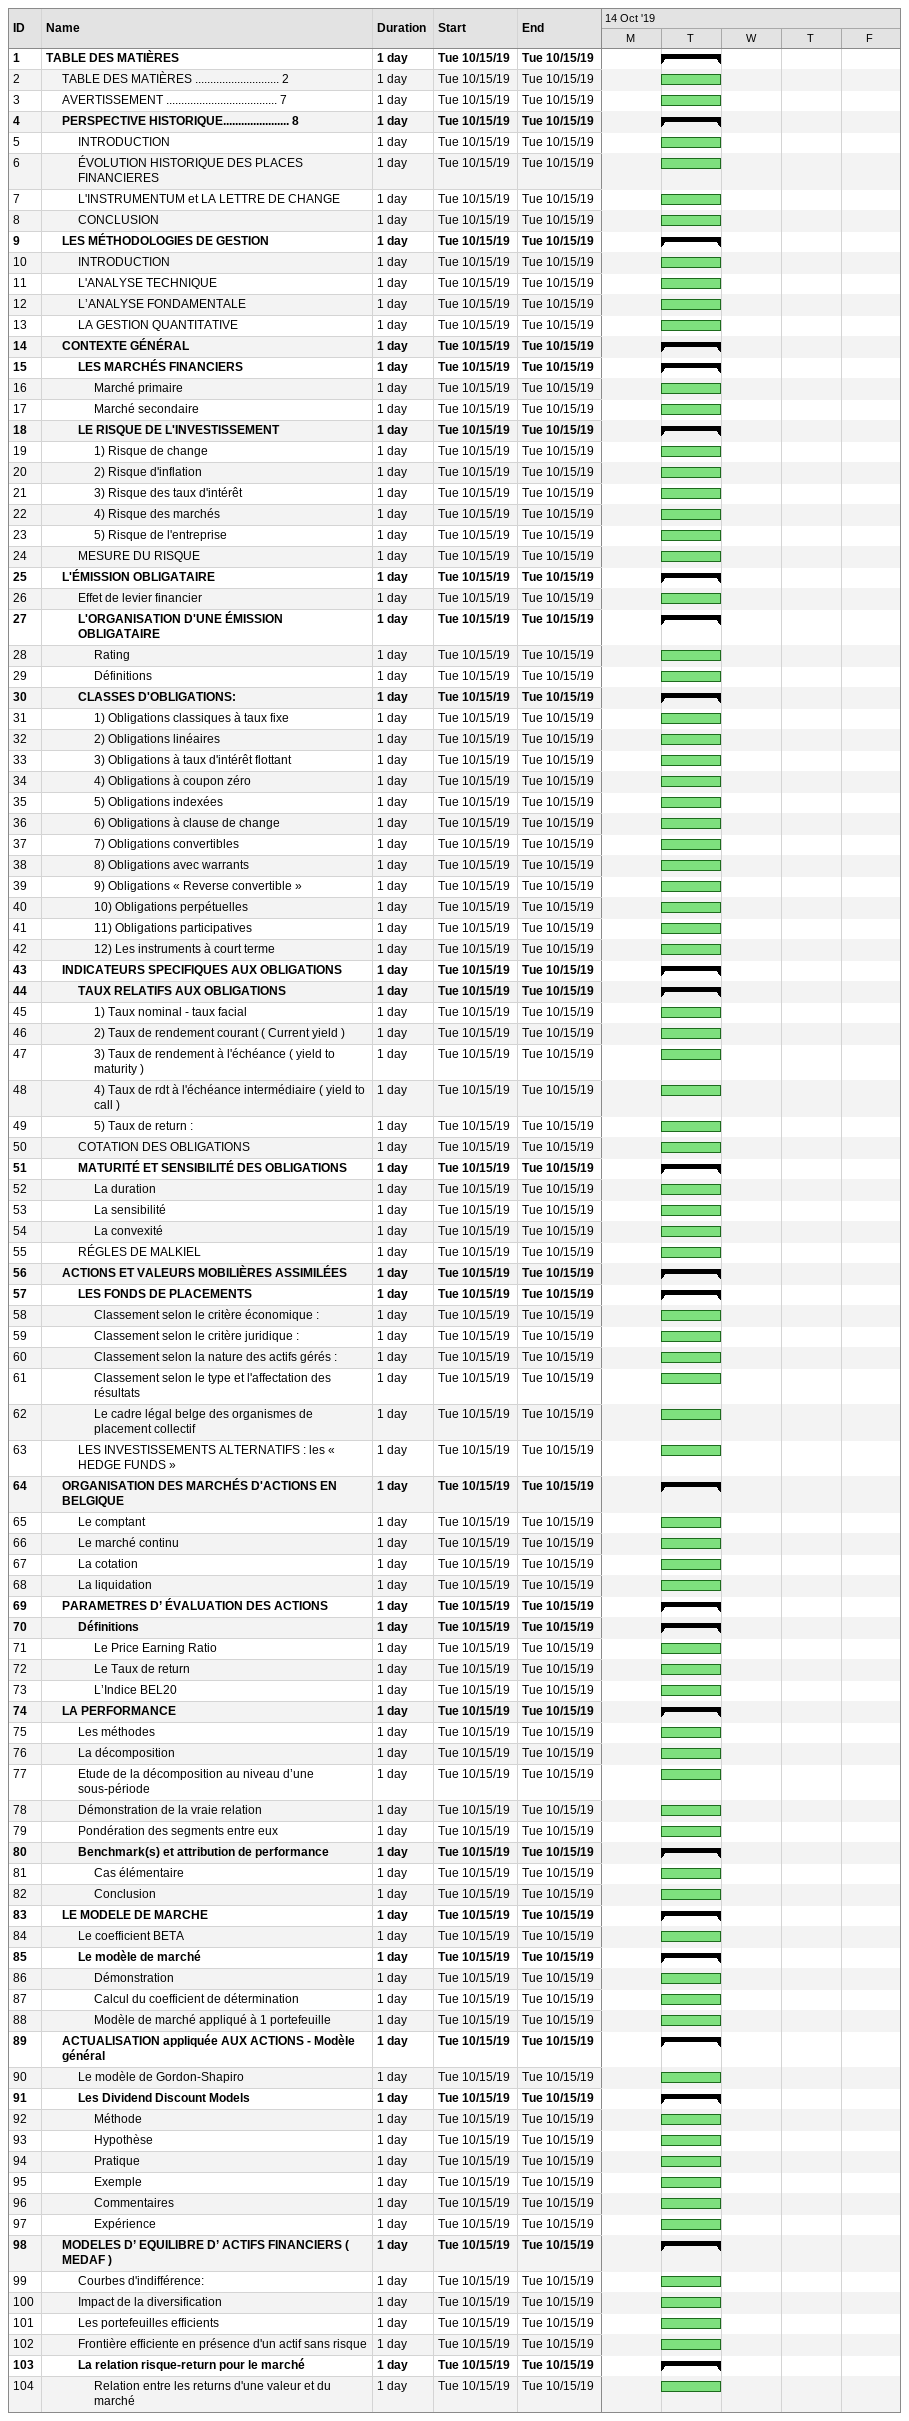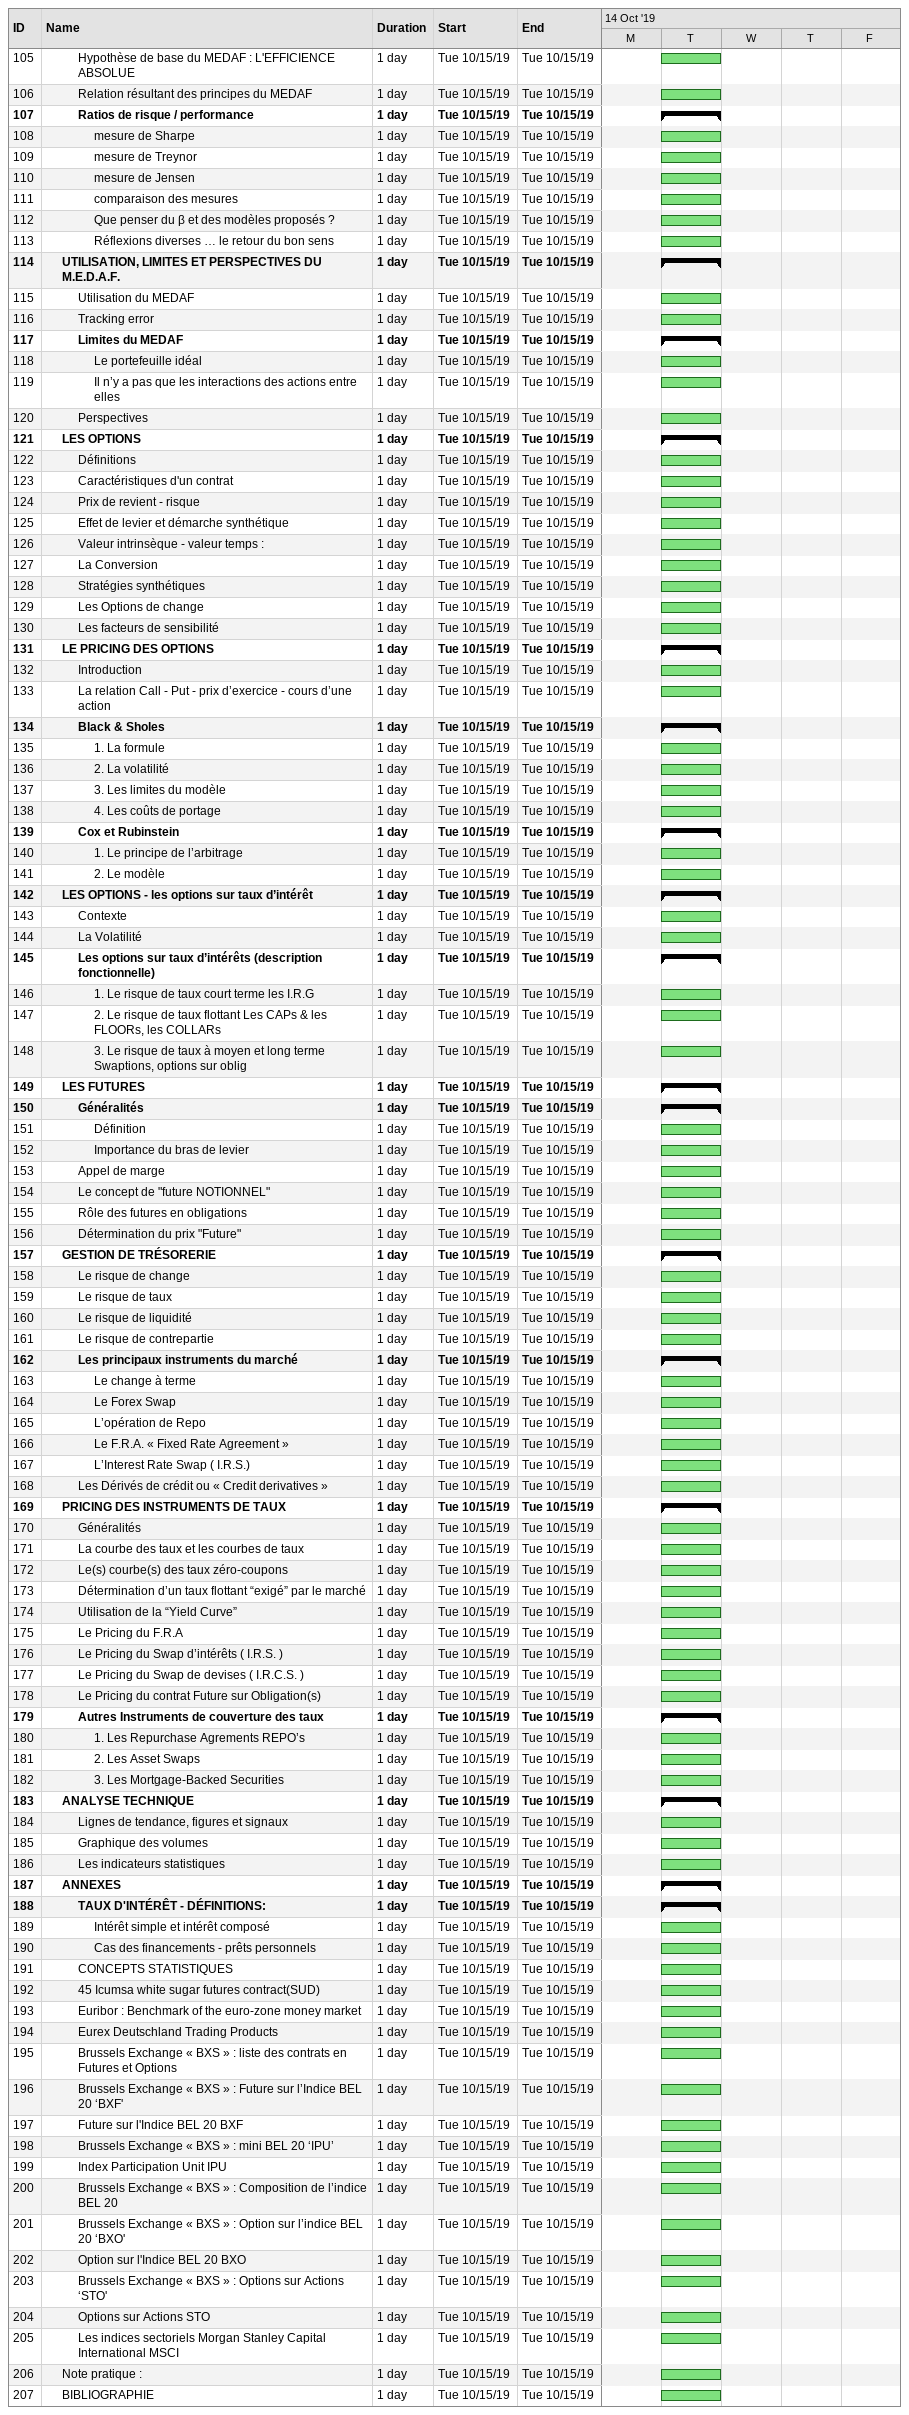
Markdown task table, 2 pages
| ID | Level | Task | Duration | Start | Finish |
|---|---|---|---|---|---|
| 1 | 1 | **TABLE DES MATIÈRES** | 1d | 2019-10-15 | 2019-10-15 |
| 2 | 2 | TABLE DES MATIÈRES ............................ 2 | 1d | 2019-10-15 | 2019-10-15 |
| 3 | 2 | AVERTISSEMENT ..................................... 7 | 1d | 2019-10-15 | 2019-10-15 |
| 4 | 2 | **PERSPECTIVE HISTORIQUE...................... 8** | 1d | 2019-10-15 | 2019-10-15 |
| 5 | 3 | INTRODUCTION | 1d | 2019-10-15 | 2019-10-15 |
| 6 | 3 | ÉVOLUTION HISTORIQUE DES PLACES FINANCIERES | 1d | 2019-10-15 | 2019-10-15 |
| 7 | 3 | L'INSTRUMENTUM et LA LETTRE DE CHANGE | 1d | 2019-10-15 | 2019-10-15 |
| 8 | 3 | CONCLUSION | 1d | 2019-10-15 | 2019-10-15 |
| 9 | 2 | **LES MÉTHODOLOGIES DE GESTION** | 1d | 2019-10-15 | 2019-10-15 |
| 10 | 3 | INTRODUCTION | 1d | 2019-10-15 | 2019-10-15 |
| 11 | 3 | L'ANALYSE TECHNIQUE | 1d | 2019-10-15 | 2019-10-15 |
| 12 | 3 | L’ANALYSE FONDAMENTALE | 1d | 2019-10-15 | 2019-10-15 |
| 13 | 3 | LA GESTION QUANTITATIVE | 1d | 2019-10-15 | 2019-10-15 |
| 14 | 2 | **CONTEXTE GÉNÉRAL** | 1d | 2019-10-15 | 2019-10-15 |
| 15 | 3 | **LES MARCHÉS FINANCIERS** | 1d | 2019-10-15 | 2019-10-15 |
| 16 | 4 | Marché primaire | 1d | 2019-10-15 | 2019-10-15 |
| 17 | 4 | Marché secondaire | 1d | 2019-10-15 | 2019-10-15 |
| 18 | 3 | **LE RISQUE DE L'INVESTISSEMENT** | 1d | 2019-10-15 | 2019-10-15 |
| 19 | 4 | 1) Risque de change | 1d | 2019-10-15 | 2019-10-15 |
| 20 | 4 | 2) Risque d'inflation | 1d | 2019-10-15 | 2019-10-15 |
| 21 | 4 | 3) Risque des taux d'intérêt | 1d | 2019-10-15 | 2019-10-15 |
| 22 | 4 | 4) Risque des marchés | 1d | 2019-10-15 | 2019-10-15 |
| 23 | 4 | 5) Risque de l'entreprise | 1d | 2019-10-15 | 2019-10-15 |
| 24 | 3 | MESURE DU RISQUE | 1d | 2019-10-15 | 2019-10-15 |
| 25 | 2 | **L'ÉMISSION OBLIGATAIRE** | 1d | 2019-10-15 | 2019-10-15 |
| 26 | 3 | Effet de levier financier | 1d | 2019-10-15 | 2019-10-15 |
| 27 | 3 | **L'ORGANISATION D'UNE ÉMISSION OBLIGATAIRE** | 1d | 2019-10-15 | 2019-10-15 |
| 28 | 4 | Rating | 1d | 2019-10-15 | 2019-10-15 |
| 29 | 4 | Définitions | 1d | 2019-10-15 | 2019-10-15 |
| 30 | 3 | **CLASSES D'OBLIGATIONS:** | 1d | 2019-10-15 | 2019-10-15 |
| 31 | 4 | 1) Obligations classiques à taux fixe | 1d | 2019-10-15 | 2019-10-15 |
| 32 | 4 | 2) Obligations linéaires | 1d | 2019-10-15 | 2019-10-15 |
| 33 | 4 | 3) Obligations à taux d'intérêt flottant | 1d | 2019-10-15 | 2019-10-15 |
| 34 | 4 | 4) Obligations à coupon zéro | 1d | 2019-10-15 | 2019-10-15 |
| 35 | 4 | 5) Obligations indexées | 1d | 2019-10-15 | 2019-10-15 |
| 36 | 4 | 6) Obligations à clause de change | 1d | 2019-10-15 | 2019-10-15 |
| 37 | 4 | 7) Obligations convertibles | 1d | 2019-10-15 | 2019-10-15 |
| 38 | 4 | 8) Obligations avec warrants | 1d | 2019-10-15 | 2019-10-15 |
| 39 | 4 | 9) Obligations « Reverse convertible » | 1d | 2019-10-15 | 2019-10-15 |
| 40 | 4 | 10) Obligations perpétuelles | 1d | 2019-10-15 | 2019-10-15 |
| 41 | 4 | 11) Obligations participatives | 1d | 2019-10-15 | 2019-10-15 |
| 42 | 4 | 12) Les instruments à court terme | 1d | 2019-10-15 | 2019-10-15 |
| 43 | 2 | **INDICATEURS SPECIFIQUES AUX OBLIGATIONS** | 1d | 2019-10-15 | 2019-10-15 |
| 44 | 3 | **TAUX RELATIFS AUX OBLIGATIONS** | 1d | 2019-10-15 | 2019-10-15 |
| 45 | 4 | 1) Taux nominal - taux facial | 1d | 2019-10-15 | 2019-10-15 |
| 46 | 4 | 2) Taux de rendement courant ( Current yield ) | 1d | 2019-10-15 | 2019-10-15 |
| 47 | 4 | 3) Taux de rendement à l'échéance ( yield to maturity ) | 1d | 2019-10-15 | 2019-10-15 |
| 48 | 4 | 4) Taux de rdt à l'échéance intermédiaire ( yield to call ) | 1d | 2019-10-15 | 2019-10-15 |
| 49 | 4 | 5) Taux de return : | 1d | 2019-10-15 | 2019-10-15 |
| 50 | 3 | COTATION DES OBLIGATIONS | 1d | 2019-10-15 | 2019-10-15 |
| 51 | 3 | **MATURITÉ ET SENSIBILITÉ DES OBLIGATIONS** | 1d | 2019-10-15 | 2019-10-15 |
| 52 | 4 | La duration | 1d | 2019-10-15 | 2019-10-15 |
| 53 | 4 | La sensibilité | 1d | 2019-10-15 | 2019-10-15 |
| 54 | 4 | La convexité | 1d | 2019-10-15 | 2019-10-15 |
| 55 | 3 | RÉGLES DE MALKIEL | 1d | 2019-10-15 | 2019-10-15 |
| 56 | 2 | **ACTIONS ET VALEURS MOBILIÈRES ASSIMILÉES** | 1d | 2019-10-15 | 2019-10-15 |
| 57 | 3 | **LES FONDS DE PLACEMENTS** | 1d | 2019-10-15 | 2019-10-15 |
| 58 | 4 | Classement selon le critère économique : | 1d | 2019-10-15 | 2019-10-15 |
| 59 | 4 | Classement selon le critère juridique : | 1d | 2019-10-15 | 2019-10-15 |
| 60 | 4 | Classement selon la nature des actifs gérés : | 1d | 2019-10-15 | 2019-10-15 |
| 61 | 4 | Classement selon le type et l'affectation des résultats | 1d | 2019-10-15 | 2019-10-15 |
| 62 | 4 | Le cadre légal belge des organismes de placement collectif | 1d | 2019-10-15 | 2019-10-15 |
| 63 | 3 | LES INVESTISSEMENTS ALTERNATIFS : les « HEDGE FUNDS » | 1d | 2019-10-15 | 2019-10-15 |
| 64 | 2 | **ORGANISATION DES MARCHÉS D'ACTIONS EN BELGIQUE** | 1d | 2019-10-15 | 2019-10-15 |
| 65 | 3 | Le comptant | 1d | 2019-10-15 | 2019-10-15 |
| 66 | 3 | Le marché continu | 1d | 2019-10-15 | 2019-10-15 |
| 67 | 3 | La cotation | 1d | 2019-10-15 | 2019-10-15 |
| 68 | 3 | La liquidation | 1d | 2019-10-15 | 2019-10-15 |
| 69 | 2 | **PARAMETRES D’ ÉVALUATION DES ACTIONS** | 1d | 2019-10-15 | 2019-10-15 |
| 70 | 3 | **Définitions** | 1d | 2019-10-15 | 2019-10-15 |
| 71 | 4 | Le Price Earning Ratio | 1d | 2019-10-15 | 2019-10-15 |
| 72 | 4 | Le Taux de return | 1d | 2019-10-15 | 2019-10-15 |
| 73 | 4 | L’Indice BEL20 | 1d | 2019-10-15 | 2019-10-15 |
| 74 | 2 | **LA PERFORMANCE** | 1d | 2019-10-15 | 2019-10-15 |
| 75 | 3 | Les méthodes | 1d | 2019-10-15 | 2019-10-15 |
| 76 | 3 | La décomposition | 1d | 2019-10-15 | 2019-10-15 |
| 77 | 3 | Etude de la décomposition au niveau d’une sous-période | 1d | 2019-10-15 | 2019-10-15 |
| 78 | 3 | Démonstration de la vraie relation | 1d | 2019-10-15 | 2019-10-15 |
| 79 | 3 | Pondération des segments entre eux | 1d | 2019-10-15 | 2019-10-15 |
| 80 | 3 | **Benchmark(s) et attribution de performance** | 1d | 2019-10-15 | 2019-10-15 |
| 81 | 4 | Cas élémentaire | 1d | 2019-10-15 | 2019-10-15 |
| 82 | 4 | Conclusion | 1d | 2019-10-15 | 2019-10-15 |
| 83 | 2 | **LE MODELE DE MARCHE** | 1d | 2019-10-15 | 2019-10-15 |
| 84 | 3 | Le coefficient BETA | 1d | 2019-10-15 | 2019-10-15 |
| 85 | 3 | **Le modèle de marché** | 1d | 2019-10-15 | 2019-10-15 |
| 86 | 4 | Démonstration | 1d | 2019-10-15 | 2019-10-15 |
| 87 | 4 | Calcul du coefficient de détermination | 1d | 2019-10-15 | 2019-10-15 |
| 88 | 4 | Modèle de marché appliqué à 1 portefeuille | 1d | 2019-10-15 | 2019-10-15 |
| 89 | 2 | **ACTUALISATION appliquée AUX ACTIONS - Modèle général** | 1d | 2019-10-15 | 2019-10-15 |
| 90 | 3 | Le modèle de Gordon-Shapiro | 1d | 2019-10-15 | 2019-10-15 |
| 91 | 3 | **Les Dividend Discount Models** | 1d | 2019-10-15 | 2019-10-15 |
| 92 | 4 | Méthode | 1d | 2019-10-15 | 2019-10-15 |
| 93 | 4 | Hypothèse | 1d | 2019-10-15 | 2019-10-15 |
| 94 | 4 | Pratique | 1d | 2019-10-15 | 2019-10-15 |
| 95 | 4 | Exemple | 1d | 2019-10-15 | 2019-10-15 |
| 96 | 4 | Commentaires | 1d | 2019-10-15 | 2019-10-15 |
| 97 | 4 | Expérience | 1d | 2019-10-15 | 2019-10-15 |
| 98 | 2 | **MODELES D’ EQUILIBRE D’ ACTIFS FINANCIERS ( MEDAF )** | 1d | 2019-10-15 | 2019-10-15 |
| 99 | 3 | Courbes d'indifférence: | 1d | 2019-10-15 | 2019-10-15 |
| 100 | 3 | Impact de la diversification | 1d | 2019-10-15 | 2019-10-15 |
| 101 | 3 | Les portefeuilles efficients | 1d | 2019-10-15 | 2019-10-15 |
| 102 | 3 | Frontière efficiente en présence d'un actif sans risque | 1d | 2019-10-15 | 2019-10-15 |
| 103 | 3 | **La relation risque-return pour le marché** | 1d | 2019-10-15 | 2019-10-15 |
| 104 | 4 | Relation entre les returns d'une valeur et du marché | 1d | 2019-10-15 | 2019-10-15 |
| 105 | 3 | Hypothèse de base du MEDAF : L'EFFICIENCE ABSOLUE | 1d | 2019-10-15 | 2019-10-15 |
| 106 | 3 | Relation résultant des principes du MEDAF | 1d | 2019-10-15 | 2019-10-15 |
| 107 | 3 | **Ratios de risque / performance** | 1d | 2019-10-15 | 2019-10-15 |
| 108 | 4 | mesure de Sharpe | 1d | 2019-10-15 | 2019-10-15 |
| 109 | 4 | mesure de Treynor | 1d | 2019-10-15 | 2019-10-15 |
| 110 | 4 | mesure de Jensen | 1d | 2019-10-15 | 2019-10-15 |
| 111 | 4 | comparaison des mesures | 1d | 2019-10-15 | 2019-10-15 |
| 112 | 4 | Que penser du β et des modèles proposés ? | 1d | 2019-10-15 | 2019-10-15 |
| 113 | 4 | Réflexions diverses … le retour du bon sens | 1d | 2019-10-15 | 2019-10-15 |
| 114 | 2 | **UTILISATION, LIMITES ET PERSPECTIVES DU M.E.D.A.F.** | 1d | 2019-10-15 | 2019-10-15 |
| 115 | 3 | Utilisation du MEDAF | 1d | 2019-10-15 | 2019-10-15 |
| 116 | 3 | Tracking error | 1d | 2019-10-15 | 2019-10-15 |
| 117 | 3 | **Limites du MEDAF** | 1d | 2019-10-15 | 2019-10-15 |
| 118 | 4 | Le portefeuille idéal | 1d | 2019-10-15 | 2019-10-15 |
| 119 | 4 | Il n’y a pas que les interactions des actions entre elles | 1d | 2019-10-15 | 2019-10-15 |
| 120 | 3 | Perspectives | 1d | 2019-10-15 | 2019-10-15 |
| 121 | 2 | **LES OPTIONS** | 1d | 2019-10-15 | 2019-10-15 |
| 122 | 3 | Définitions | 1d | 2019-10-15 | 2019-10-15 |
| 123 | 3 | Caractéristiques d'un contrat | 1d | 2019-10-15 | 2019-10-15 |
| 124 | 3 | Prix de revient - risque | 1d | 2019-10-15 | 2019-10-15 |
| 125 | 3 | Effet de levier et démarche synthétique | 1d | 2019-10-15 | 2019-10-15 |
| 126 | 3 | Valeur intrinsèque - valeur temps : | 1d | 2019-10-15 | 2019-10-15 |
| 127 | 3 | La Conversion | 1d | 2019-10-15 | 2019-10-15 |
| 128 | 3 | Stratégies synthétiques | 1d | 2019-10-15 | 2019-10-15 |
| 129 | 3 | Les Options de change | 1d | 2019-10-15 | 2019-10-15 |
| 130 | 3 | Les facteurs de sensibilité | 1d | 2019-10-15 | 2019-10-15 |
| 131 | 2 | **LE PRICING DES OPTIONS** | 1d | 2019-10-15 | 2019-10-15 |
| 132 | 3 | Introduction | 1d | 2019-10-15 | 2019-10-15 |
| 133 | 3 | La relation Call - Put - prix d’exercice - cours d’une action | 1d | 2019-10-15 | 2019-10-15 |
| 134 | 3 | **Black & Sholes** | 1d | 2019-10-15 | 2019-10-15 |
| 135 | 4 | 1. La formule | 1d | 2019-10-15 | 2019-10-15 |
| 136 | 4 | 2. La volatilité | 1d | 2019-10-15 | 2019-10-15 |
| 137 | 4 | 3. Les limites du modèle | 1d | 2019-10-15 | 2019-10-15 |
| 138 | 4 | 4. Les coûts de portage | 1d | 2019-10-15 | 2019-10-15 |
| 139 | 3 | **Cox et Rubinstein** | 1d | 2019-10-15 | 2019-10-15 |
| 140 | 4 | 1. Le principe de l’arbitrage | 1d | 2019-10-15 | 2019-10-15 |
| 141 | 4 | 2. Le modèle | 1d | 2019-10-15 | 2019-10-15 |
| 142 | 2 | **LES OPTIONS - les options sur taux d’intérêt** | 1d | 2019-10-15 | 2019-10-15 |
| 143 | 3 | Contexte | 1d | 2019-10-15 | 2019-10-15 |
| 144 | 3 | La Volatilité | 1d | 2019-10-15 | 2019-10-15 |
| 145 | 3 | **Les options sur taux d’intérêts (description fonctionnelle)** | 1d | 2019-10-15 | 2019-10-15 |
| 146 | 4 | 1. Le risque de taux court terme les I.R.G | 1d | 2019-10-15 | 2019-10-15 |
| 147 | 4 | 2. Le risque de taux flottant Les CAPs & les FLOORs, les COLLARs | 1d | 2019-10-15 | 2019-10-15 |
| 148 | 4 | 3. Le risque de taux à moyen et long terme Swaptions, options sur oblig | 1d | 2019-10-15 | 2019-10-15 |
| 149 | 2 | **LES FUTURES** | 1d | 2019-10-15 | 2019-10-15 |
| 150 | 3 | **Généralités** | 1d | 2019-10-15 | 2019-10-15 |
| 151 | 4 | Définition | 1d | 2019-10-15 | 2019-10-15 |
| 152 | 4 | Importance du bras de levier | 1d | 2019-10-15 | 2019-10-15 |
| 153 | 3 | Appel de marge | 1d | 2019-10-15 | 2019-10-15 |
| 154 | 3 | Le concept de "future NOTIONNEL" | 1d | 2019-10-15 | 2019-10-15 |
| 155 | 3 | Rôle des futures en obligations | 1d | 2019-10-15 | 2019-10-15 |
| 156 | 3 | Détermination du prix "Future" | 1d | 2019-10-15 | 2019-10-15 |
| 157 | 2 | **GESTION DE TRÉSORERIE** | 1d | 2019-10-15 | 2019-10-15 |
| 158 | 3 | Le risque de change | 1d | 2019-10-15 | 2019-10-15 |
| 159 | 3 | Le risque de taux | 1d | 2019-10-15 | 2019-10-15 |
| 160 | 3 | Le risque de liquidité | 1d | 2019-10-15 | 2019-10-15 |
| 161 | 3 | Le risque de contrepartie | 1d | 2019-10-15 | 2019-10-15 |
| 162 | 3 | **Les principaux instruments du marché** | 1d | 2019-10-15 | 2019-10-15 |
| 163 | 4 | Le change à terme | 1d | 2019-10-15 | 2019-10-15 |
| 164 | 4 | Le Forex Swap | 1d | 2019-10-15 | 2019-10-15 |
| 165 | 4 | L’opération de Repo | 1d | 2019-10-15 | 2019-10-15 |
| 166 | 4 | Le F.R.A. « Fixed Rate Agreement » | 1d | 2019-10-15 | 2019-10-15 |
| 167 | 4 | L’Interest Rate Swap ( I.R.S.) | 1d | 2019-10-15 | 2019-10-15 |
| 168 | 3 | Les Dérivés de crédit ou « Credit derivatives » | 1d | 2019-10-15 | 2019-10-15 |
| 169 | 2 | **PRICING DES INSTRUMENTS DE TAUX** | 1d | 2019-10-15 | 2019-10-15 |
| 170 | 3 | Généralités | 1d | 2019-10-15 | 2019-10-15 |
| 171 | 3 | La courbe des taux et les courbes de taux | 1d | 2019-10-15 | 2019-10-15 |
| 172 | 3 | Le(s) courbe(s) des taux zéro-coupons | 1d | 2019-10-15 | 2019-10-15 |
| 173 | 3 | Détermination d’un taux flottant “exigé” par le marché | 1d | 2019-10-15 | 2019-10-15 |
| 174 | 3 | Utilisation de la “Yield Curve” | 1d | 2019-10-15 | 2019-10-15 |
| 175 | 3 | Le Pricing du F.R.A | 1d | 2019-10-15 | 2019-10-15 |
| 176 | 3 | Le Pricing du Swap d’intérêts ( I.R.S. ) | 1d | 2019-10-15 | 2019-10-15 |
| 177 | 3 | Le Pricing du Swap de devises ( I.R.C.S. ) | 1d | 2019-10-15 | 2019-10-15 |
| 178 | 3 | Le Pricing du contrat Future sur Obligation(s) | 1d | 2019-10-15 | 2019-10-15 |
| 179 | 3 | **Autres Instruments de couverture des taux** | 1d | 2019-10-15 | 2019-10-15 |
| 180 | 4 | 1. Les Repurchase Agrements REPO’s | 1d | 2019-10-15 | 2019-10-15 |
| 181 | 4 | 2. Les Asset Swaps | 1d | 2019-10-15 | 2019-10-15 |
| 182 | 4 | 3. Les Mortgage-Backed Securities | 1d | 2019-10-15 | 2019-10-15 |
| 183 | 2 | **ANALYSE TECHNIQUE** | 1d | 2019-10-15 | 2019-10-15 |
| 184 | 3 | Lignes de tendance, figures et signaux | 1d | 2019-10-15 | 2019-10-15 |
| 185 | 3 | Graphique des volumes | 1d | 2019-10-15 | 2019-10-15 |
| 186 | 3 | Les indicateurs statistiques | 1d | 2019-10-15 | 2019-10-15 |
| 187 | 2 | **ANNEXES** | 1d | 2019-10-15 | 2019-10-15 |
| 188 | 3 | **TAUX D'INTÉRÊT - DÉFINITIONS:** | 1d | 2019-10-15 | 2019-10-15 |
| 189 | 4 | Intérêt simple et intérêt composé | 1d | 2019-10-15 | 2019-10-15 |
| 190 | 4 | Cas des financements - prêts personnels | 1d | 2019-10-15 | 2019-10-15 |
| 191 | 3 | CONCEPTS STATISTIQUES | 1d | 2019-10-15 | 2019-10-15 |
| 192 | 3 | 45 Icumsa white sugar futures contract(SUD) | 1d | 2019-10-15 | 2019-10-15 |
| 193 | 3 | Euribor : Benchmark of the euro-zone money market | 1d | 2019-10-15 | 2019-10-15 |
| 194 | 3 | Eurex Deutschland Trading Products | 1d | 2019-10-15 | 2019-10-15 |
| 195 | 3 | Brussels Exchange « BXS » : liste des contrats en Futures et Options | 1d | 2019-10-15 | 2019-10-15 |
| 196 | 3 | Brussels Exchange « BXS » : Future sur l’Indice BEL 20 ‘BXF' | 1d | 2019-10-15 | 2019-10-15 |
| 197 | 3 | Future sur l'Indice BEL 20 BXF | 1d | 2019-10-15 | 2019-10-15 |
| 198 | 3 | Brussels Exchange « BXS » : mini BEL 20 ‘IPU’ | 1d | 2019-10-15 | 2019-10-15 |
| 199 | 3 | Index Participation Unit IPU | 1d | 2019-10-15 | 2019-10-15 |
| 200 | 3 | Brussels Exchange « BXS » : Composition de l’indice BEL 20 | 1d | 2019-10-15 | 2019-10-15 |
| 201 | 3 | Brussels Exchange « BXS » : Option sur l’indice BEL 20 ‘BXO' | 1d | 2019-10-15 | 2019-10-15 |
| 202 | 3 | Option sur l'Indice BEL 20 BXO | 1d | 2019-10-15 | 2019-10-15 |
| 203 | 3 | Brussels Exchange « BXS » : Options sur Actions ‘STO' | 1d | 2019-10-15 | 2019-10-15 |
| 204 | 3 | Options sur Actions STO | 1d | 2019-10-15 | 2019-10-15 |
| 205 | 3 | Les indices sectoriels Morgan Stanley Capital International MSCI | 1d | 2019-10-15 | 2019-10-15 |
| 206 | 2 | Note pratique : | 1d | 2019-10-15 | 2019-10-15 |
| 207 | 2 | BIBLIOGRAPHIE | 1d | 2019-10-15 | 2019-10-15 |
